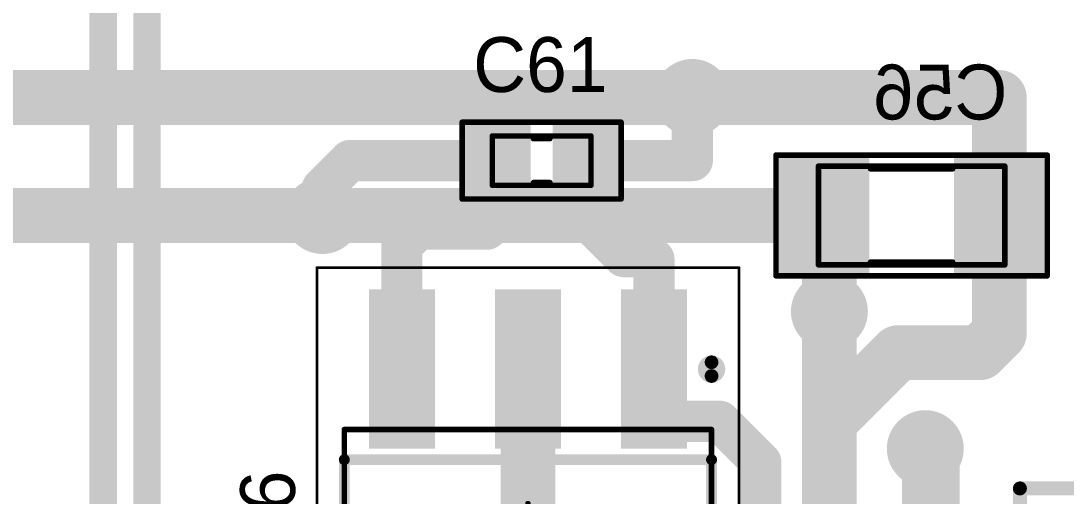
# Model space of a CAD drawing. Header units: millimetres. Extents: x 25 to 183, y 185 to 406.
# Drawn here: x 153.15 to 172.22, y 227.79 to 236.45 of the extents above; entities that cross this region are included whole.
import ezdxf

# ---------------------------------------------------------------- set-up
doc = ezdxf.new("R2010")
doc.units = ezdxf.units.MM
for name, color, linetype in [('BottomLayer', 5, 'Continuous'), ('BottomOverlay', 54, 'Continuous'), ('BottomPaste', 16, 'Continuous'), ('BottomSolder', 6, 'Continuous'), ('Mechanical13', 56, 'Continuous'), ('Mechanical15', 56, 'Continuous'), ('MultiLayer', 9, 'Continuous'), ('PadHoleLayer', 156, 'Continuous'), ('TopLayer', 1, 'Continuous'), ('TopOverlay', 2, 'Continuous'), ('TopPaste', 8, 'Continuous'), ('TopSolder', 216, 'Continuous'), ('ViaHoleLayer', 16, 'Continuous')]:
    doc.layers.add(name, color=color, linetype=linetype)

# ---------------------------------------------------------------- blocks, each defined once
blk = doc.blocks.new('SMD_C_1206_B_1903')
at = {"layer": 'BottomLayer'}
for points in [[(-2.325, 0.95), (-2.325, -0.95), (-0.875, 0.95), (-0.875, -0.95)], [(0.875, 0.95), (0.875, -0.95), (2.325, 0.95), (2.325, -0.95)]]:
    blk.add_solid(points, dxfattribs=at)
at = {"layer": 'BottomOverlay', "const_width": 0.1}
for points in [[(2.475, 1.1), (-2.475, 1.1)], [(-2.475, 1.1), (-2.475, -1.1)], [(2.475, 1.1), (2.475, -1.1)], [(0.75, 0.85), (-0.75, 0.85)], [(0.75, -0.85), (-0.75, -0.85)], [(2.475, -1.1), (-2.475, -1.1)]]:
    blk.add_lwpolyline(points, dxfattribs=at)
at = {"layer": 'BottomOverlay', "const_width": 0.05}
for points in [[(-2.5, 1.1, 1), (-2.45, 1.1, 1)], [(-2.5, 1.1, 1), (-2.45, 1.1, 1)], [(2.45, 1.1, 1), (2.5, 1.1, 1)], [(2.45, 1.1, 1), (2.5, 1.1, 1)], [(-0.775, 0.85, 1), (-0.725, 0.85, 1)], [(0.725, 0.85, 1), (0.775, 0.85, 1)], [(-0.775, -0.85, 1), (-0.725, -0.85, 1)], [(0.725, -0.85, 1), (0.775, -0.85, 1)], [(-2.5, -1.1, 1), (-2.45, -1.1, 1)], [(-2.5, -1.1, 1), (-2.45, -1.1, 1)], [(2.45, -1.1, 1), (2.5, -1.1, 1)], [(2.45, -1.1, 1), (2.5, -1.1, 1)]]:
    blk.add_lwpolyline(points, format="xyb", close=True, dxfattribs=at)
at = {"layer": 'BottomPaste'}
for points in [[(-2.325, 0.95), (-2.325, -0.95), (-0.875, 0.95), (-0.875, -0.95)], [(0.875, 0.95), (0.875, -0.95), (2.325, 0.95), (2.325, -0.95)]]:
    blk.add_solid(points, dxfattribs=at)
at = {"layer": 'BottomSolder'}
for points in [[(-2.427, 1.052), (-2.427, -1.052), (-0.773, 1.052), (-0.773, -1.052)], [(0.773, 1.052), (0.773, -1.052), (2.427, 1.052), (2.427, -1.052)]]:
    blk.add_solid(points, dxfattribs=at)
at = {"layer": 'Mechanical13', "const_width": 0.1}
for points in [[(1.7, 0.9), (-1.7, 0.9)], [(-1.7, 0.9), (-1.7, -0.9)], [(1.7, 0.9), (1.7, -0.9)], [(1.7, -0.9), (-1.7, -0.9)]]:
    blk.add_lwpolyline(points, dxfattribs=at)
at = {"layer": 'Mechanical13', "const_width": 0.05}
for points in [[(-1.725, 0.9, 1), (-1.675, 0.9, 1)], [(-1.725, 0.9, 1), (-1.675, 0.9, 1)], [(1.675, 0.9, 1), (1.725, 0.9, 1)], [(1.675, 0.9, 1), (1.725, 0.9, 1)], [(-1.725, -0.9, 1), (-1.675, -0.9, 1)], [(-1.725, -0.9, 1), (-1.675, -0.9, 1)], [(1.675, -0.9, 1), (1.725, -0.9, 1)], [(1.675, -0.9, 1), (1.725, -0.9, 1)]]:
    blk.add_lwpolyline(points, format="xyb", close=True, dxfattribs=at)
at = {"layer": 'Mechanical15', "const_width": 0.05}
for points in [[(2.475, 1.1), (-2.5, 1.1)], [(-2.5, 1.1), (-2.5, -1.1)], [(2.475, 1.1), (2.475, -1.1)], [(2.475, -1.1), (-2.5, -1.1)]]:
    blk.add_lwpolyline(points, dxfattribs=at)
at = {"layer": 'Mechanical15', "const_width": 0.025}
for points in [[(-2.512, 1.1, 1), (-2.488, 1.1, 1)], [(-2.512, 1.1, 1), (-2.488, 1.1, 1)], [(2.462, 1.1, 1), (2.487, 1.1, 1)], [(2.462, 1.1, 1), (2.487, 1.1, 1)], [(-2.512, -1.1, 1), (-2.488, -1.1, 1)], [(-2.512, -1.1, 1), (-2.488, -1.1, 1)], [(2.462, -1.1, 1), (2.487, -1.1, 1)], [(2.462, -1.1, 1), (2.487, -1.1, 1)]]:
    blk.add_lwpolyline(points, format="xyb", close=True, dxfattribs=at)
blk = doc.blocks.new('SMD_C_0603_1908')
at = {"layer": 'Mechanical13', "const_width": 0.1}
for points in [[(0.9, 0.45), (-0.9, 0.45)], [(-0.9, 0.45), (-0.9, -0.45)], [(0.9, 0.45), (0.9, -0.45)], [(0.9, -0.45), (-0.9, -0.45)]]:
    blk.add_lwpolyline(points, dxfattribs=at)
at = {"layer": 'Mechanical13', "const_width": 0.05}
for points in [[(-0.925, 0.45, 1), (-0.875, 0.45, 1)], [(-0.925, 0.45, 1), (-0.875, 0.45, 1)], [(0.875, 0.45, 1), (0.925, 0.45, 1)], [(0.875, 0.45, 1), (0.925, 0.45, 1)], [(-0.925, -0.45, 1), (-0.875, -0.45, 1)], [(-0.925, -0.45, 1), (-0.875, -0.45, 1)], [(0.875, -0.45, 1), (0.925, -0.45, 1)], [(0.875, -0.45, 1), (0.925, -0.45, 1)]]:
    blk.add_lwpolyline(points, format="xyb", close=True, dxfattribs=at)
at = {"layer": 'Mechanical15', "const_width": 0.05}
for points in [[(1.45, 0.7), (-1.475, 0.7)], [(-1.475, 0.7), (-1.475, -0.7)], [(1.45, 0.7), (1.45, -0.7)], [(1.45, -0.7), (-1.475, -0.7)]]:
    blk.add_lwpolyline(points, dxfattribs=at)
at = {"layer": 'Mechanical15', "const_width": 0.025}
for points in [[(-1.488, 0.7, 1), (-1.463, 0.7, 1)], [(-1.488, 0.7, 1), (-1.463, 0.7, 1)], [(1.438, 0.7, 1), (1.462, 0.7, 1)], [(1.438, 0.7, 1), (1.462, 0.7, 1)], [(-1.488, -0.7, 1), (-1.463, -0.7, 1)], [(-1.488, -0.7, 1), (-1.463, -0.7, 1)], [(1.438, -0.7, 1), (1.462, -0.7, 1)], [(1.438, -0.7, 1), (1.462, -0.7, 1)]]:
    blk.add_lwpolyline(points, format="xyb", close=True, dxfattribs=at)
at = {"layer": 'TopLayer'}
for points in [[(-0.3, -0.55), (-0.3, 0.55), (-1.3, -0.55), (-1.3, 0.55)], [(1.3, -0.55), (1.3, 0.55), (0.3, -0.55), (0.3, 0.55)]]:
    blk.add_solid(points, dxfattribs=at)
at = {"layer": 'TopOverlay', "const_width": 0.1}
for points in [[(1.45, 0.7), (-1.45, 0.7)], [(-1.45, 0.7), (-1.45, -0.7)], [(1.45, 0.7), (1.45, -0.7)], [(0.15, 0.4), (-0.15, 0.4)], [(0.15, -0.4), (-0.15, -0.4)], [(1.45, -0.7), (-1.45, -0.7)]]:
    blk.add_lwpolyline(points, dxfattribs=at)
at = {"layer": 'TopOverlay', "const_width": 0.05}
for points in [[(-1.475, 0.7, 1), (-1.425, 0.7, 1)], [(-1.475, 0.7, 1), (-1.425, 0.7, 1)], [(1.425, 0.7, 1), (1.475, 0.7, 1)], [(1.425, 0.7, 1), (1.475, 0.7, 1)], [(-0.175, 0.4, 1), (-0.125, 0.4, 1)], [(0.125, 0.4, 1), (0.175, 0.4, 1)], [(-0.175, -0.4, 1), (-0.125, -0.4, 1)], [(0.125, -0.4, 1), (0.175, -0.4, 1)], [(-1.475, -0.7, 1), (-1.425, -0.7, 1)], [(-1.475, -0.7, 1), (-1.425, -0.7, 1)], [(1.425, -0.7, 1), (1.475, -0.7, 1)], [(1.425, -0.7, 1), (1.475, -0.7, 1)]]:
    blk.add_lwpolyline(points, format="xyb", close=True, dxfattribs=at)
at = {"layer": 'TopPaste'}
for points in [[(-0.3, -0.55), (-0.3, 0.55), (-1.3, -0.55), (-1.3, 0.55)], [(1.3, -0.55), (1.3, 0.55), (0.3, -0.55), (0.3, 0.55)]]:
    blk.add_solid(points, dxfattribs=at)
at = {"layer": 'TopSolder'}
for points in [[(-0.198, -0.652), (-0.198, 0.652), (-1.402, -0.652), (-1.402, 0.652)], [(1.402, -0.652), (1.402, 0.652), (0.198, -0.652), (0.198, 0.652)]]:
    blk.add_solid(points, dxfattribs=at)
blk = doc.blocks.new('SIP7_1913')
at = {"layer": 'BottomLayer', "const_width": 0.68}
for points in [[(2.2, 0, 1), (2.88, 0, 1)], [(9.82, 0, 1), (10.5, 0, 1)], [(12.36, 0, 1), (13.04, 0, 1)], [(14.9, 0, 1), (15.58, 0, 1)]]:
    blk.add_lwpolyline(points, format="xyb", close=True, dxfattribs=at)
at = {"layer": 'BottomLayer'}
blk.add_solid([(-0.68, -0.68), (0.68, -0.68), (-0.68, 0.68), (0.68, 0.68)], dxfattribs=at)
at = {"layer": 'BottomSolder', "const_width": 0.782}
for points in [[(2.149, 0, 1), (2.931, 0, 1)], [(9.769, 0, 1), (10.551, 0, 1)], [(12.309, 0, 1), (13.091, 0, 1)], [(14.849, 0, 1), (15.631, 0, 1)]]:
    blk.add_lwpolyline(points, format="xyb", close=True, dxfattribs=at)
at = {"layer": 'BottomSolder'}
blk.add_solid([(-0.782, -0.782), (0.782, -0.782), (-0.782, 0.782), (0.782, 0.782)], dxfattribs=at)
at = {"layer": 'MultiLayer', "const_width": 0.68}
for points in [[(2.2, 0, 1), (2.88, 0, 1)], [(9.82, 0, 1), (10.5, 0, 1)], [(12.36, 0, 1), (13.04, 0, 1)], [(14.9, 0, 1), (15.58, 0, 1)]]:
    blk.add_lwpolyline(points, format="xyb", close=True, dxfattribs=at)
at = {"layer": 'MultiLayer'}
blk.add_solid([(-0.68, -0.68), (0.68, -0.68), (-0.68, 0.68), (0.68, 0.68)], dxfattribs=at)
at = {"layer": 'PadHoleLayer', "const_width": 0.4}
for points in [[(-0.2, 0, 1), (0.2, 0, 1)], [(2.34, 0, 1), (2.74, 0, 1)], [(9.96, 0, 1), (10.36, 0, 1)], [(12.5, 0, 1), (12.9, 0, 1)], [(15.04, 0, 1), (15.44, 0, 1)]]:
    blk.add_lwpolyline(points, format="xyb", close=True, dxfattribs=at)
at = {"layer": 'TopLayer', "const_width": 0.68}
for points in [[(2.2, 0, 1), (2.88, 0, 1)], [(9.82, 0, 1), (10.5, 0, 1)], [(12.36, 0, 1), (13.04, 0, 1)], [(14.9, 0, 1), (15.58, 0, 1)]]:
    blk.add_lwpolyline(points, format="xyb", close=True, dxfattribs=at)
at = {"layer": 'TopLayer'}
blk.add_solid([(-0.68, -0.68), (0.68, -0.68), (-0.68, 0.68), (0.68, 0.68)], dxfattribs=at)
at = {"layer": 'TopOverlay', "const_width": 0.254}
for points in [[(-2.54, 1.524), (-2.54, -5.08)], [(-2.54, 1.524), (17.526, 1.524)], [(17.526, 1.524), (17.526, -5.08)], [(-2.54, -5.08), (16.002, -5.08)], [(16.002, -5.08), (17.526, -5.08)]]:
    blk.add_lwpolyline(points, dxfattribs=at)
at = {"layer": 'TopOverlay', "const_width": 0.127}
for points in [[(-2.603, 1.524, 1), (-2.477, 1.524, 1)], [(-2.603, 1.524, 1), (-2.477, 1.524, 1)], [(17.462, 1.524, 1), (17.59, 1.524, 1)], [(17.462, 1.524, 1), (17.59, 1.524, 1)], [(-2.603, -5.08, 1), (-2.477, -5.08, 1)], [(-2.603, -5.08, 1), (-2.477, -5.08, 1)], [(15.938, -5.08, 1), (16.066, -5.08, 1)], [(15.938, -5.08, 1), (16.066, -5.08, 1)], [(17.462, -5.08, 1), (17.59, -5.08, 1)], [(17.462, -5.08, 1), (17.59, -5.08, 1)]]:
    blk.add_lwpolyline(points, format="xyb", close=True, dxfattribs=at)
at = {"layer": 'TopSolder', "const_width": 0.782}
for points in [[(2.149, 0, 1), (2.931, 0, 1)], [(9.769, 0, 1), (10.551, 0, 1)], [(12.309, 0, 1), (13.091, 0, 1)], [(14.849, 0, 1), (15.631, 0, 1)]]:
    blk.add_lwpolyline(points, format="xyb", close=True, dxfattribs=at)
at = {"layer": 'TopSolder'}
blk.add_solid([(-0.782, -0.782), (0.782, -0.782), (-0.782, 0.782), (0.782, 0.782)], dxfattribs=at)
blk = doc.blocks.new('SOT_223_M_1914')
at = {"layer": 'Mechanical13', "const_width": 0.1}
for points in [[(-1.85, -3.35), (-1.85, 3.35)], [(1.85, 3.35), (-1.85, 3.35)], [(1.85, -3.35), (1.85, 3.35)], [(1.85, -3.35), (-1.85, -3.35)]]:
    blk.add_lwpolyline(points, dxfattribs=at)
at = {"layer": 'Mechanical13', "const_width": 0.05}
for points in [[(-1.875, 3.35, 1), (-1.825, 3.35, 1)], [(-1.875, 3.35, 1), (-1.825, 3.35, 1)], [(1.825, 3.35, 1), (1.875, 3.35, 1)], [(1.825, 3.35, 1), (1.875, 3.35, 1)], [(-1.875, -3.35, 1), (-1.825, -3.35, 1)], [(-1.875, -3.35, 1), (-1.825, -3.35, 1)], [(1.825, -3.35, 1), (1.875, -3.35, 1)], [(1.825, -3.35, 1), (1.875, -3.35, 1)]]:
    blk.add_lwpolyline(points, format="xyb", close=True, dxfattribs=at)
at = {"layer": 'Mechanical15'}
for points, const_width in [([(-4.8, -3.85), (-4.8, 3.85)], 0.05), ([(4.8, 3.85), (-4.8, 3.85)], 0.05), ([(4.8, -3.85), (4.8, 3.85)], 0.05), ([(0, -0.5), (0, 0.5)], 0.1), ([(0.5, 0), (-0.5, 0)], 0.1), ([(4.8, -3.85), (-4.8, -3.85)], 0.05)]:
    blk.add_lwpolyline(points, dxfattribs=dict(at, const_width=const_width))
for points, const_width in [([(-4.812, 3.85, 1), (-4.787, 3.85, 1)], 0.025), ([(-4.812, 3.85, 1), (-4.787, 3.85, 1)], 0.025), ([(4.788, 3.85, 1), (4.812, 3.85, 1)], 0.025), ([(4.788, 3.85, 1), (4.812, 3.85, 1)], 0.025), ([(-0.025, 0.5, 1), (0.025, 0.5, 1)], 0.05), ([(-0.525, 0, 1), (-0.475, 0, 1)], 0.05), ([(0.475, 0, 1), (0.525, 0, 1)], 0.05), ([(-0.025, -0.5, 1), (0.025, -0.5, 1)], 0.05), ([(-4.812, -3.85, 1), (-4.787, -3.85, 1)], 0.025), ([(-4.812, -3.85, 1), (-4.787, -3.85, 1)], 0.025), ([(4.788, -3.85, 1), (4.812, -3.85, 1)], 0.025), ([(4.788, -3.85, 1), (4.812, -3.85, 1)], 0.025)]:
    blk.add_lwpolyline(points, format="xyb", close=True, dxfattribs=dict(at, const_width=const_width))
at = {"layer": 'TopLayer'}
for points in [[(-1.6, 1.8), (-1.6, 2.8), (-4.3, 1.8), (-4.3, 2.8)], [(4.3, -1.65), (4.3, 1.65), (1.6, -1.65), (1.6, 1.65)], [(-1.6, -0.5), (-1.6, 0.5), (-4.3, -0.5), (-4.3, 0.5)], [(-1.6, -2.8), (-1.6, -1.8), (-4.3, -2.8), (-4.3, -1.8)]]:
    blk.add_solid(points, dxfattribs=at)
at = {"layer": 'TopOverlay'}
for points, const_width in [([(-2.825, 3.35, 1), (-3.075, 3.35, 1)], 0.25), ([(-3.137, 3.35, 1), (-3.013, 3.35, 1)], 0.125), ([(-2.887, 3.35, 1), (-2.762, 3.35, 1)], 0.125), ([(-1.35, 3.35, 1), (-1.25, 3.35, 1)], 0.1), ([(-1.35, 3.35, 1), (-1.25, 3.35, 1)], 0.1), ([(1.25, 3.35, 1), (1.35, 3.35, 1)], 0.1), ([(1.25, 3.35, 1), (1.35, 3.35, 1)], 0.1), ([(-1.35, -3.35, 1), (-1.25, -3.35, 1)], 0.1), ([(-1.35, -3.35, 1), (-1.25, -3.35, 1)], 0.1), ([(1.25, -3.35, 1), (1.35, -3.35, 1)], 0.1), ([(1.25, -3.35, 1), (1.35, -3.35, 1)], 0.1)]:
    blk.add_lwpolyline(points, format="xyb", close=True, dxfattribs=dict(at, const_width=const_width))
at = {"layer": 'TopOverlay', "const_width": 0.2}
for points in [[(-1.3, -3.35), (-1.3, 3.35)], [(1.3, 3.35), (-1.3, 3.35)], [(1.3, -3.35), (1.3, 3.35)], [(1.3, -3.35), (-1.3, -3.35)]]:
    blk.add_lwpolyline(points, dxfattribs=at)
at = {"layer": 'TopPaste'}
for points in [[(-1.6, 1.8), (-1.6, 2.8), (-4.3, 1.8), (-4.3, 2.8)], [(4.3, -1.65), (4.3, 1.65), (1.6, -1.65), (1.6, 1.65)], [(-1.6, -0.5), (-1.6, 0.5), (-4.3, -0.5), (-4.3, 0.5)], [(-1.6, -2.8), (-1.6, -1.8), (-4.3, -2.8), (-4.3, -1.8)]]:
    blk.add_solid(points, dxfattribs=at)
at = {"layer": 'TopSolder'}
for points in [[(-1.498, 1.698), (-1.498, 2.902), (-4.402, 1.698), (-4.402, 2.902)], [(4.402, -1.752), (4.402, 1.752), (1.498, -1.752), (1.498, 1.752)], [(-1.498, -0.602), (-1.498, 0.602), (-4.402, -0.602), (-4.402, 0.602)], [(-1.498, -2.902), (-1.498, -1.698), (-4.402, -2.902), (-4.402, -1.698)]]:
    blk.add_solid(points, dxfattribs=at)

msp = doc.modelspace()

# ---------------------------------------------------------------- linework, layer by layer
at = {"layer": 'BottomLayer'}
for points, const_width in [([(150.3, 235.05), (165.4, 235.05)], 1), ([(165.4, 235.05), (171, 235.05)], 1), ([(171, 232.9), (171, 235.05)], 1), ([(151.65, 232.9), (158.65, 232.9)], 1), ([(158.65, 232.9), (161.9, 232.9)], 1), ([(161.9, 232.9), (167.8, 232.9)], 1), ([(161.85, 232.85), (161.9, 232.9)], 0.75), ([(167.9, 232.75), (168.05, 232.9)], 1), ([(167.9, 231.15), (167.9, 232.75)], 1), ([(171, 230.75), (171, 232.9)], 1), ([(170.65, 230.4), (171, 230.75)], 1), ([(167.9, 229.15), (169.15, 230.4)], 1), ([(169.15, 230.4), (170.65, 230.4)], 1), ([(167.9, 223.4), (167.9, 229.15)], 1), ([(169.6, 228.6), (169.65, 228.65)], 0.75), ([(169.6, 223.95), (169.6, 228.6)], 0.75)]:
    msp.add_lwpolyline(points, dxfattribs=dict(at, const_width=const_width))
for points, const_width in [([(165.1, 235.05, 1), (165.7, 235.05, 1)], 0.6), ([(165.15, 235.05, 1), (165.65, 235.05, 1)], 0.5), ([(165.15, 235.05, 1), (165.65, 235.05, 1)], 0.5), ([(170.75, 235.05, 1), (171.25, 235.05, 1)], 0.5), ([(170.75, 235.05, 1), (171.25, 235.05, 1)], 0.5), ([(158.35, 232.9, 1), (158.95, 232.9, 1)], 0.6), ([(158.4, 232.9, 1), (158.9, 232.9, 1)], 0.5), ([(158.4, 232.9, 1), (158.9, 232.9, 1)], 0.5), ([(161.65, 232.9, 1), (162.15, 232.9, 1)], 0.5), ([(161.65, 232.9, 1), (162.15, 232.9, 1)], 0.5), ([(161.712, 232.9, 1), (162.087, 232.9, 1)], 0.375), ([(167.55, 232.9, 1), (168.05, 232.9, 1)], 0.5), ([(167.65, 232.75, 1), (168.15, 232.75, 1)], 0.5), ([(167.65, 232.75, 1), (168.15, 232.75, 1)], 0.5), ([(167.8, 232.9, 1), (168.3, 232.9, 1)], 0.5), ([(170.75, 232.9, 1), (171.25, 232.9, 1)], 0.5), ([(170.75, 232.9, 1), (171.25, 232.9, 1)], 0.5), ([(161.663, 232.85, 1), (162.038, 232.85, 1)], 0.375), ([(167.6, 231.15, 1), (168.2, 231.15, 1)], 0.6), ([(167.65, 231.15, 1), (168.15, 231.15, 1)], 0.5), ([(170.75, 230.75, 1), (171.25, 230.75, 1)], 0.5), ([(170.75, 230.75, 1), (171.25, 230.75, 1)], 0.5), ([(168.9, 230.4, 1), (169.4, 230.4, 1)], 0.5), ([(168.9, 230.4, 1), (169.4, 230.4, 1)], 0.5), ([(170.4, 230.4, 1), (170.9, 230.4, 1)], 0.5), ([(170.4, 230.4, 1), (170.9, 230.4, 1)], 0.5), ([(167.65, 229.15, 1), (168.15, 229.15, 1)], 0.5), ([(167.65, 229.15, 1), (168.15, 229.15, 1)], 0.5), ([(169.35, 228.65, 1), (169.95, 228.65, 1)], 0.6), ([(169.413, 228.6, 1), (169.788, 228.6, 1)], 0.375), ([(169.413, 228.6, 1), (169.788, 228.6, 1)], 0.375), ([(169.463, 228.65, 1), (169.838, 228.65, 1)], 0.375)]:
    msp.add_lwpolyline(points, format="xyb", close=True, dxfattribs=dict(at, const_width=const_width))
at = {"layer": 'BottomSolder', "const_width": 0.702}
for points in [[(165.049, 235.05, 1), (165.751, 235.05, 1)], [(158.299, 232.9, 1), (159.001, 232.9, 1)], [(167.549, 231.15, 1), (168.251, 231.15, 1)], [(169.299, 228.65, 1), (170.001, 228.65, 1)]]:
    msp.add_lwpolyline(points, format="xyb", close=True, dxfattribs=at)
at = {"layer": 'MultiLayer', "const_width": 0.6}
for points in [[(165.1, 235.05, 1), (165.7, 235.05, 1)], [(158.35, 232.9, 1), (158.95, 232.9, 1)], [(167.6, 231.15, 1), (168.2, 231.15, 1)], [(169.35, 228.65, 1), (169.95, 228.65, 1)]]:
    msp.add_lwpolyline(points, format="xyb", close=True, dxfattribs=at)
at = {"layer": 'TopLayer'}
for points, const_width in [([(155.45, 220.35), (155.45, 243.85)], 0.5), ([(154.65, 219.65), (154.65, 243.4)], 0.5), ([(165.4, 233.9), (165.4, 235.05)], 0.75), ([(158.65, 233.4), (159.15, 233.9)], 0.75), ([(159.15, 233.9), (161.85, 233.9)], 0.75), ([(161.85, 233.9), (161.9, 233.9)], 0.75), ([(161.9, 232.9), (161.9, 233.9)], 0.75), ([(163.45, 233.9), (165.4, 233.9)], 0.75), ([(163.45, 232.85), (163.45, 233.9)], 0.75), ([(158.65, 232.9), (158.65, 233.4)], 0.75), ([(161.65, 232.65), (161.9, 232.9)], 0.75), ([(163.45, 232.85), (164.15, 232.15)], 0.75), ([(160.1, 232.35), (160.4, 232.65)], 0.75), ([(160.4, 232.65), (161.65, 232.65)], 0.75), ([(160.1, 230.1), (160.1, 232.35)], 0.75), ([(164.15, 232.15), (164.65, 232.15)], 0.75), ([(164.7, 230.1), (164.7, 232.1)], 0.75), ([(167.9, 223.4), (167.9, 231.15)], 1), ([(162.4, 224.2), (162.4, 230.1)], 1), ([(164.7, 229.15), (164.7, 230.1)], 0.75), ([(164.7, 229.15), (165.9, 229.15)], 0.75), ([(165.9, 229.15), (166.65, 228.4)], 0.75), ([(169.65, 228.65), (169.9, 228.4)], 0.75), ([(166.65, 221.65), (166.65, 228.4)], 0.75), ([(169.9, 226.95), (169.9, 228.4)], 0.75)]:
    msp.add_lwpolyline(points, dxfattribs=dict(at, const_width=const_width))
for points, const_width in [([(165.1, 235.05, 1), (165.7, 235.05, 1)], 0.6), ([(165.212, 235.05, 1), (165.587, 235.05, 1)], 0.375), ([(158.962, 233.9, 1), (159.337, 233.9, 1)], 0.375), ([(158.962, 233.9, 1), (159.337, 233.9, 1)], 0.375), ([(161.663, 233.9, 1), (162.038, 233.9, 1)], 0.375), ([(161.663, 233.9, 1), (162.038, 233.9, 1)], 0.375), ([(161.712, 233.9, 1), (162.087, 233.9, 1)], 0.375), ([(161.712, 233.9, 1), (162.087, 233.9, 1)], 0.375), ([(163.263, 233.9, 1), (163.638, 233.9, 1)], 0.375), ([(163.263, 233.9, 1), (163.638, 233.9, 1)], 0.375), ([(165.212, 233.9, 1), (165.587, 233.9, 1)], 0.375), ([(165.212, 233.9, 1), (165.587, 233.9, 1)], 0.375), ([(158.462, 233.4, 1), (158.838, 233.4, 1)], 0.375), ([(158.462, 233.4, 1), (158.838, 233.4, 1)], 0.375), ([(158.35, 232.9, 1), (158.95, 232.9, 1)], 0.6), ([(158.462, 232.9, 1), (158.838, 232.9, 1)], 0.375), ([(161.712, 232.9, 1), (162.087, 232.9, 1)], 0.375), ([(161.712, 232.9, 1), (162.087, 232.9, 1)], 0.375), ([(163.263, 232.85, 1), (163.638, 232.85, 1)], 0.375), ([(163.263, 232.85, 1), (163.638, 232.85, 1)], 0.375), ([(160.212, 232.65, 1), (160.587, 232.65, 1)], 0.375), ([(160.212, 232.65, 1), (160.587, 232.65, 1)], 0.375), ([(161.462, 232.65, 1), (161.837, 232.65, 1)], 0.375), ([(161.462, 232.65, 1), (161.837, 232.65, 1)], 0.375), ([(159.912, 232.35, 1), (160.288, 232.35, 1)], 0.375), ([(159.912, 232.35, 1), (160.288, 232.35, 1)], 0.375), ([(163.962, 232.15, 1), (164.337, 232.15, 1)], 0.375), ([(163.962, 232.15, 1), (164.337, 232.15, 1)], 0.375), ([(164.463, 232.15, 1), (164.838, 232.15, 1)], 0.375), ([(164.513, 232.1, 1), (164.888, 232.1, 1)], 0.375), ([(167.6, 231.15, 1), (168.2, 231.15, 1)], 0.6), ([(167.65, 231.15, 1), (168.15, 231.15, 1)], 0.5), ([(162.15, 230.1, 1), (162.65, 230.1, 1)], 0.5), ([(159.912, 230.1, 1), (160.288, 230.1, 1)], 0.375), ([(164.513, 230.1, 1), (164.888, 230.1, 1)], 0.375), ([(164.513, 230.1, 1), (164.888, 230.1, 1)], 0.375), ([(164.513, 229.15, 1), (164.888, 229.15, 1)], 0.375), ([(164.513, 229.15, 1), (164.888, 229.15, 1)], 0.375), ([(165.713, 229.15, 1), (166.088, 229.15, 1)], 0.375), ([(165.713, 229.15, 1), (166.088, 229.15, 1)], 0.375), ([(169.35, 228.65, 1), (169.95, 228.65, 1)], 0.6), ([(169.463, 228.65, 1), (169.838, 228.65, 1)], 0.375), ([(166.462, 228.4, 1), (166.837, 228.4, 1)], 0.375), ([(166.462, 228.4, 1), (166.837, 228.4, 1)], 0.375), ([(169.712, 228.4, 1), (170.087, 228.4, 1)], 0.375), ([(169.712, 228.4, 1), (170.087, 228.4, 1)], 0.375)]:
    msp.add_lwpolyline(points, format="xyb", close=True, dxfattribs=dict(at, const_width=const_width))
at = {"layer": 'TopSolder', "const_width": 0.702}
for points in [[(165.049, 235.05, 1), (165.751, 235.05, 1)], [(158.299, 232.9, 1), (159.001, 232.9, 1)], [(167.549, 231.15, 1), (168.251, 231.15, 1)], [(169.299, 228.65, 1), (170.001, 228.65, 1)]]:
    msp.add_lwpolyline(points, format="xyb", close=True, dxfattribs=at)
at = {"layer": 'ViaHoleLayer', "const_width": 0.35}
for points in [[(165.225, 235.05, 1), (165.575, 235.05, 1)], [(158.475, 232.9, 1), (158.825, 232.9, 1)], [(167.725, 231.15, 1), (168.075, 231.15, 1)], [(169.475, 228.65, 1), (169.825, 228.65, 1)]]:
    msp.add_lwpolyline(points, format="xyb", close=True, dxfattribs=at)

# ---------------------------------------------------------------- block references
for name, p, rotation in [('SMD_C_0603_1908', (162.65, 233.9), 180), ('SMD_C_1206_B_1903', (169.4, 232.9), 180), ('SOT_223_M_1914', (162.4, 227.15), 270), ('SIP7_1913', (172.9, 210.4), 90)]:
    msp.add_blockref(name, p, dxfattribs=dict(rotation=rotation))

# ---------------------------------------------------------------- texts
at = {"layer": 'BottomOverlay', "text_generation_flag": 2}
msp.add_text('C56', height=1, dxfattribs=at).set_placement((171.15, 234.65))
at = {"layer": 'TopOverlay'}
msp.add_text('C61', height=1, dxfattribs=at).set_placement((161.4, 235.15))
msp.add_text('DA6', height=1, rotation=90, dxfattribs=at).set_placement((158.15, 225.65))

doc.saveas('drawing.dxf')
